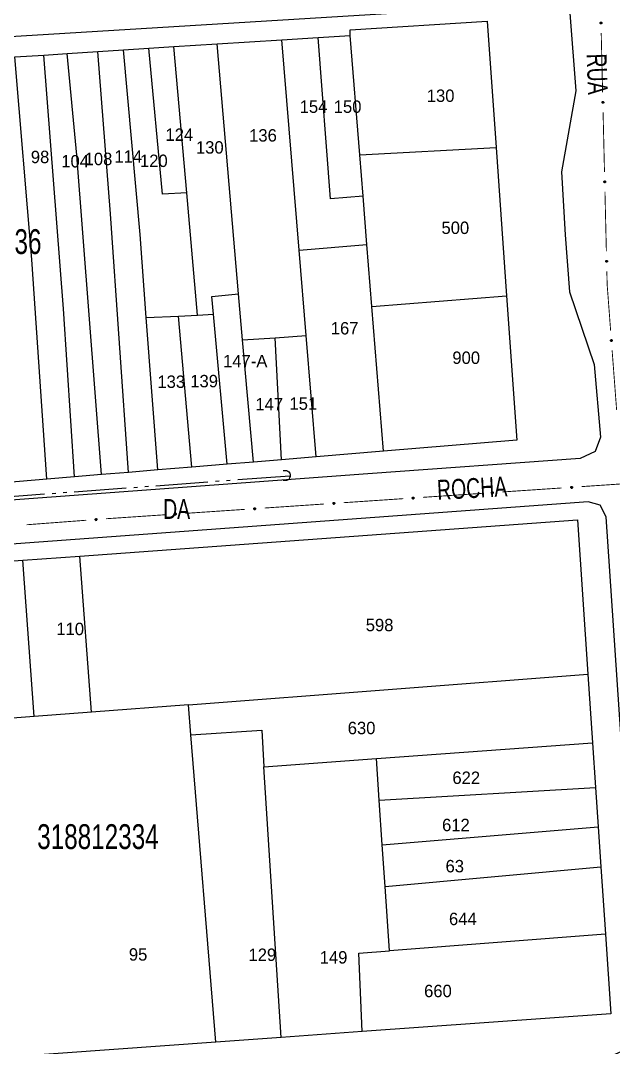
# Model space of a CAD drawing. Extents: x 201053 to 202535, y 4855063 to 4857394.
# Drawn here: x 201304.1 to 201423.5, y 4856239.9 to 4856446.8 of the extents above; entities that cross this region are included whole.
import ezdxf
from ezdxf.enums import TextEntityAlignment as Align

# ---------------------------------------------------------------- set-up
doc = ezdxf.new("R2010")
doc.units = 0
doc.header["$LTSCALE"] = 1.5
doc.header["$MEASUREMENT"] = 0
doc.linetypes.add('TRACO_05', pattern=[11, 7, -1, 0.5, -1, 0.5, -1])
for name, color, linetype in [('CD_MALHA_LOTES', 7, 'CONTINUOUS'), ('CD_TXT_QUADRA', 2, 'CONTINUOUS'), ('HD-VALAS-DRENOS', 170, 'CONTINUOUS'), ('RU-QUADRA', 210, 'CONTINUOUS'), ('SV-BUEIRO-VALA', 7, 'CONTINUOUS'), ('SV-EIXO-RUA-PAV', 20, 'CONTINUOUS'), ('SV-RUA-PAVIM', 7, 'CONTINUOUS'), ('SV-TXT-RUA-PAV', 7, 'CONTINUOUS'), ('Th_NmrPort', 7, 'CONTINUOUS')]:
    doc.layers.add(name, color=color, linetype=linetype)
doc.styles.add('ARIAL', font='ARIAL.SHX')

# ---------------------------------------------------------------- blocks, each defined once
blk = doc.blocks.new('COD120', base_point=(202246.23, 4857300.32))
at = {"layer": 'SV-BUEIRO-VALA'}
blk.add_lwpolyline([(202245.23, 4857298.92), (202245.23, 4857299.503333), (202245.23, 4857299.590833), (202245.313333, 4857299.824167), (202245.48, 4857300.086667), (202245.73, 4857300.2325), (202246.063333, 4857300.32), (202246.396667, 4857300.32), (202246.73, 4857300.2325), (202246.98, 4857300.086667), (202247.146667, 4857299.824167), (202247.23, 4857299.590833), (202247.23, 4857299.503333), (202247.23, 4857298.92)], dxfattribs=at)

msp = doc.modelspace()

# ---------------------------------------------------------------- linework, layer by layer
at = {"layer": 'CD_MALHA_LOTES', "linetype": 'Continuous', "flags": 128}
for points in [[(201370.44, 4856443.76), (201370.44, 4856444.9), (201398.04, 4856446.6), (201399.84, 4856421.19)], [(201343.69, 4856442.05), (201356.65, 4856442.88)], [(201356.65, 4856442.88), (201363.97, 4856443.34)], [(201360.17, 4856400.52), (201356.65, 4856442.88)], [(201363.97, 4856443.34), (201370.44, 4856443.76)], [(201373.04, 4856411.39), (201366.46, 4856410.86), (201363.97, 4856443.34)], [(201372.37, 4856419.72), (201370.44, 4856443.76)], [(201313.47, 4856440.12), (201319.6, 4856440.51)], [(201319.6, 4856440.51), (201324.8, 4856440.84)], [(201325.77, 4856355.75), (201322.21, 4856407.79), (201319.6, 4856440.51)], [(201324.8, 4856440.84), (201329.91, 4856441.17)], [(201329.39, 4856386.97), (201328.14, 4856403.69), (201324.8, 4856440.84)], [(201329.91, 4856441.17), (201334.94, 4856441.49)], [(201337.52, 4856412.06), (201332.68, 4856411.79), (201329.91, 4856441.17)], [(201334.94, 4856441.49), (201343.69, 4856442.05)], [(201337.52, 4856412.06), (201334.94, 4856441.49)], [(201347.95, 4856391.72), (201343.69, 4856442.05)], [(201302.89, 4856439.44), (201308.73, 4856439.81)], [(201309.34, 4856354.39), (201306.35, 4856398.62), (201302.89, 4856439.44)], [(201308.73, 4856439.81), (201313.47, 4856440.12)], [(201314.96, 4856354.85), (201312.71, 4856388.69), (201308.73, 4856439.81)], [(201320.35, 4856355.3), (201315.41, 4856419.66), (201313.47, 4856440.12)], [(201372.37, 4856419.72), (201399.84, 4856421.19)], [(201373.04, 4856411.39), (201372.37, 4856419.72)], [(201399.84, 4856421.19), (201401.96, 4856391.28)], [(201339.69, 4856387.39), (201337.52, 4856412.06)], [(201373.82, 4856401.62), (201373.04, 4856411.39)], [(201360.17, 4856400.52), (201373.82, 4856401.62)], [(201374.82, 4856389.14), (201373.82, 4856401.62)], [(201361.6, 4856383.31), (201360.17, 4856400.52)], [(201342.93, 4856387.61), (201342.61, 4856391.19), (201347.95, 4856391.72)], [(201348.77, 4856382.42), (201347.95, 4856391.72)], [(201374.82, 4856389.14), (201401.96, 4856391.28)], [(201401.96, 4856391.28), (201404.01, 4856362.25), (201377.17, 4856360.02)], [(201377.17, 4856360.02), (201374.82, 4856389.14)], [(201329.39, 4856386.97), (201335.86, 4856387.24)], [(201331.7, 4856356.24), (201329.39, 4856386.97)], [(201335.86, 4856387.24), (201339.69, 4856387.39)], [(201338.53, 4856356.81), (201335.86, 4856387.24)], [(201339.69, 4856387.39), (201342.93, 4856387.61)], [(201345.64, 4856357.4), (201342.93, 4856387.61)], [(201348.77, 4856382.42), (201355.36, 4856382.88)], [(201350.96, 4856357.84), (201348.77, 4856382.42)], [(201355.36, 4856382.88), (201361.6, 4856383.31)], [(201356.61, 4856358.31), (201355.36, 4856382.88)], [(201363.63, 4856358.89), (201361.6, 4856383.31)], [(201377.17, 4856360.02), (201363.63, 4856358.89)], [(201350.96, 4856357.84), (201345.64, 4856357.4)], [(201356.61, 4856358.31), (201350.96, 4856357.84)], [(201363.63, 4856358.89), (201356.61, 4856358.31)], [(201325.77, 4856355.75), (201320.35, 4856355.3)], [(201331.7, 4856356.24), (201325.77, 4856355.75)], [(201338.53, 4856356.81), (201331.7, 4856356.24)], [(201345.64, 4856357.4), (201338.53, 4856356.81)], [(201309.34, 4856354.39), (201300.68, 4856353.67)], [(201314.96, 4856354.85), (201309.34, 4856354.39)], [(201320.35, 4856355.3), (201314.96, 4856354.85)], [(201316, 4856338.9), (201416.2, 4856346.23)], [(201416.2, 4856346.23), (201418.31, 4856315.12)], [(201293.5, 4856337.25), (201304.5, 4856338.06)], [(201304.5, 4856338.06), (201316, 4856338.9)], [(201306.8, 4856306.6), (201304.5, 4856338.06)], [(201318.36, 4856307.48), (201316, 4856338.9)], [(201337.88, 4856308.97), (201418.31, 4856315.12)], [(201418.31, 4856315.12), (201419.24, 4856301.29)], [(201337.88, 4856308.97), (201318.36, 4856307.48)], [(201338.37, 4856302.88), (201337.88, 4856308.97)], [(201306.8, 4856306.6), (201296.17, 4856305.79)], [(201318.36, 4856307.48), (201306.8, 4856306.6)], [(201338.37, 4856302.88), (201352.63, 4856303.85)], [(201352.63, 4856303.85), (201353.09, 4856296.47)], [(201343.36, 4856241.01), (201338.37, 4856302.88)], [(201375.72, 4856298.12), (201419.24, 4856301.29)], [(201419.24, 4856301.29), (201419.85, 4856292.32)], [(201353.09, 4856296.47), (201375.72, 4856298.12)], [(201376.29, 4856289.74), (201375.72, 4856298.12)], [(201356.52, 4856241.95), (201353.09, 4856296.47)], [(201376.29, 4856289.74), (201419.85, 4856292.32)], [(201419.85, 4856292.32), (201420.39, 4856284.35)], [(201376.91, 4856280.75), (201376.29, 4856289.74)], [(201376.91, 4856280.75), (201420.39, 4856284.35)], [(201420.39, 4856284.35), (201420.94, 4856276.3)], [(201377.49, 4856272.35), (201376.91, 4856280.75)], [(201377.49, 4856272.35), (201420.94, 4856276.3)], [(201420.94, 4856276.3), (201421.86, 4856262.72)], [(201378.38, 4856259.37), (201377.49, 4856272.35)], [(201421.86, 4856262.72), (201378.38, 4856259.37)], [(201421.86, 4856262.72), (201422.94, 4856246.7)], [(201372.21, 4856258.9), (201378.38, 4856259.37)], [(201372.84, 4856243.12), (201372.21, 4856258.9)], [(201422.94, 4856246.7), (201372.84, 4856243.12)], [(201356.52, 4856241.95), (201343.36, 4856241.01)], [(201372.84, 4856243.12), (201356.52, 4856241.95)], [(201343.36, 4856241.01), (201291.95, 4856237.34)]]:
    msp.add_lwpolyline(points, dxfattribs=at)
at = {"layer": 'HD-VALAS-DRENOS', "linetype": 'TRACO_05'}
msp.add_polyline3d([(201298.43, 4856350.62, 9.35), (201358.34, 4856355.09, 10.26)], dxfattribs=at)
at = {"layer": 'RU-QUADRA', "linetype": 'Continuous', "flags": 128}
for points in [[(201302.89, 4856439.44), (201308.73, 4856439.81), (201313.47, 4856440.12), (201319.6, 4856440.51), (201324.8, 4856440.84), (201329.91, 4856441.17), (201334.94, 4856441.49), (201343.69, 4856442.05), (201356.65, 4856442.88), (201363.97, 4856443.34), (201370.44, 4856443.76), (201370.44, 4856444.9), (201398.04, 4856446.6), (201399.84, 4856421.19), (201401.96, 4856391.28), (201404.01, 4856362.25), (201377.17, 4856360.02), (201363.63, 4856358.89), (201356.61, 4856358.31), (201350.96, 4856357.84), (201345.64, 4856357.4), (201338.53, 4856356.81), (201331.7, 4856356.24), (201325.77, 4856355.75), (201320.35, 4856355.3), (201314.96, 4856354.85), (201309.34, 4856354.39), (201300.68, 4856353.67)], [(201293.5, 4856337.25), (201304.5, 4856338.06), (201316, 4856338.9), (201416.2, 4856346.23), (201418.31, 4856315.12), (201419.24, 4856301.29), (201419.85, 4856292.32), (201420.39, 4856284.35), (201420.94, 4856276.3), (201421.86, 4856262.72), (201422.94, 4856246.7), (201372.84, 4856243.12), (201356.52, 4856241.95), (201343.36, 4856241.01), (201291.95, 4856237.34)]]:
    msp.add_lwpolyline(points, dxfattribs=at)
at = {"layer": 'SV-EIXO-RUA-PAV'}
for points in [[(201421.062877, 4856446.406924), (201421.098742, 4856446.373672), (201421.122766, 4856446.337759), (201421.134183, 4856446.302038), (201421.13604, 4856446.267842), (201421.134001, 4856446.232645), (201421.124115, 4856446.197611), (201421.10453, 4856446.161159), (201421.071425, 4856446.124948), (201421.033018, 4856446.102755), (201420.998597, 4856446.089689), (201420.963051, 4856446.085699), (201420.928892, 4856446.088253), (201420.892841, 4856446.099725), (201420.856094, 4856446.119934), (201420.820487, 4856446.154103), (201420.797176, 4856446.189472), (201420.787041, 4856446.224313), (201420.783255, 4856446.260073), (201420.785769, 4856446.295983), (201420.795671, 4856446.330316), (201420.816084, 4856446.367278), (201420.850275, 4856446.401975), (201420.885286, 4856446.425628), (201420.919975, 4856446.43625), (201420.955266, 4856446.439183), (201420.990594, 4856446.437567), (201421.026224, 4856446.429095), (201421.062877, 4856446.406924)], [(201421.440529, 4856430.411382), (201421.476394, 4856430.378129), (201421.500418, 4856430.342216), (201421.511835, 4856430.306496), (201421.513692, 4856430.2723), (201421.511652, 4856430.237102), (201421.501767, 4856430.202069), (201421.482181, 4856430.165617), (201421.449077, 4856430.129405), (201421.41067, 4856430.107212), (201421.376249, 4856430.094146), (201421.340703, 4856430.090156), (201421.306543, 4856430.092711), (201421.270493, 4856430.104183), (201421.233745, 4856430.124391), (201421.198139, 4856430.15856), (201421.174828, 4856430.19393), (201421.164692, 4856430.22877), (201421.160907, 4856430.264531), (201421.16342, 4856430.30044), (201421.173323, 4856430.334774), (201421.193736, 4856430.371736), (201421.227927, 4856430.406432), (201421.262938, 4856430.430085), (201421.297627, 4856430.440707), (201421.332918, 4856430.443641), (201421.368246, 4856430.442024), (201421.403876, 4856430.433553), (201421.440529, 4856430.411382)], [(201421.818181, 4856414.415839), (201421.854046, 4856414.382587), (201421.87807, 4856414.346674), (201421.889486, 4856414.310953), (201421.891344, 4856414.276758), (201421.889304, 4856414.24156), (201421.879418, 4856414.206526), (201421.859833, 4856414.170074), (201421.826729, 4856414.133863), (201421.788322, 4856414.11167), (201421.753901, 4856414.098604), (201421.718355, 4856414.094614), (201421.684195, 4856414.097168), (201421.648144, 4856414.10864), (201421.611397, 4856414.128849), (201421.575791, 4856414.163018), (201421.552479, 4856414.198387), (201421.542344, 4856414.233228), (201421.538559, 4856414.268988), (201421.541072, 4856414.304898), (201421.550975, 4856414.339231), (201421.571388, 4856414.376193), (201421.605578, 4856414.41089), (201421.64059, 4856414.434543), (201421.675279, 4856414.445165), (201421.710569, 4856414.448098), (201421.745897, 4856414.446482), (201421.781527, 4856414.43801), (201421.818181, 4856414.415839)], [(201422.195833, 4856398.420297), (201422.231698, 4856398.387044), (201422.255722, 4856398.351131), (201422.267138, 4856398.315411), (201422.268996, 4856398.281215), (201422.266956, 4856398.246017), (201422.25707, 4856398.210984), (201422.237485, 4856398.174532), (201422.204381, 4856398.13832), (201422.165974, 4856398.116127), (201422.131553, 4856398.103061), (201422.096007, 4856398.099071), (201422.061847, 4856398.101626), (201422.025796, 4856398.113098), (201421.989049, 4856398.133306), (201421.953443, 4856398.167475), (201421.930131, 4856398.202845), (201421.919996, 4856398.237685), (201421.916211, 4856398.273446), (201421.918724, 4856398.309355), (201421.928626, 4856398.343689), (201421.94904, 4856398.380651), (201421.98323, 4856398.415347), (201422.018242, 4856398.439), (201422.052931, 4856398.449622), (201422.088221, 4856398.452556), (201422.123549, 4856398.450939), (201422.159179, 4856398.442468), (201422.195833, 4856398.420297)], [(201423.149872, 4856382.458996), (201423.187408, 4856382.427642), (201423.213258, 4856382.39302), (201423.226506, 4856382.357937), (201423.230129, 4856382.323883), (201423.229913, 4856382.288627), (201423.221852, 4856382.25313), (201423.204178, 4856382.215713), (201423.17299, 4856382.177838), (201423.135783, 4856382.153689), (201423.102083, 4856382.13886), (201423.066791, 4856382.133037), (201423.032545, 4856382.133822), (201422.995949, 4856382.143414), (201422.958206, 4856382.161695), (201422.92088, 4856382.193977), (201422.895771, 4856382.228094), (201422.883848, 4856382.262364), (201422.878218, 4856382.297881), (201422.878871, 4856382.333872), (201422.886985, 4856382.368671), (201422.905459, 4856382.40664), (201422.93781, 4856382.443058), (201422.971551, 4856382.46849), (201423.005644, 4856382.480891), (201423.040736, 4856382.485646), (201423.0761, 4856382.485859), (201423.112121, 4856382.479241), (201423.149872, 4856382.458996)], [(201398.942131, 4856351.774194), (201398.973779, 4856351.811482), (201399.008604, 4856351.837058), (201399.04379, 4856351.850029), (201399.077871, 4856351.853384), (201399.113125, 4856351.85289), (201399.148558, 4856351.844549), (201399.185834, 4856351.826581), (201399.223462, 4856351.795096), (201399.247317, 4856351.757699), (201399.26188, 4856351.723884), (201399.267424, 4856351.688547), (201399.26637, 4856351.654308), (201399.256489, 4856351.617789), (201399.237912, 4856351.580191), (201399.205337, 4856351.543121), (201399.171023, 4856351.518281), (201399.13666, 4856351.506628), (201399.1011, 4856351.501279), (201399.065115, 4856351.502215), (201399.030381, 4856351.510603), (201398.992559, 4856351.529376), (201398.956397, 4856351.562013), (201398.931232, 4856351.595953), (201398.919099, 4856351.630143), (201398.914621, 4856351.665271), (201398.914687, 4856351.700636), (201398.921588, 4856351.736603), (201398.942131, 4856351.774194)], [(201414.905735, 4856352.852774), (201414.937384, 4856352.890063), (201414.972209, 4856352.915638), (201415.007394, 4856352.92861), (201415.041476, 4856352.931965), (201415.076729, 4856352.93147), (201415.112162, 4856352.92313), (201415.149438, 4856352.905162), (201415.187066, 4856352.873677), (201415.210921, 4856352.83628), (201415.225484, 4856352.802464), (201415.231029, 4856352.767128), (201415.229975, 4856352.732889), (201415.220094, 4856352.69637), (201415.201516, 4856352.658772), (201415.168941, 4856352.621702), (201415.134627, 4856352.596862), (201415.100265, 4856352.585209), (201415.064704, 4856352.57986), (201415.028719, 4856352.580796), (201414.993985, 4856352.589184), (201414.956164, 4856352.607957), (201414.920001, 4856352.640593), (201414.894836, 4856352.674534), (201414.882704, 4856352.708724), (201414.878225, 4856352.743852), (201414.878292, 4856352.779217), (201414.885193, 4856352.815184), (201414.905735, 4856352.852774)], [(201367.014922, 4856349.617032), (201367.046571, 4856349.654321), (201367.081396, 4856349.679896), (201367.116581, 4856349.692868), (201367.150663, 4856349.696223), (201367.185916, 4856349.695728), (201367.221349, 4856349.687388), (201367.258625, 4856349.66942), (201367.296253, 4856349.637935), (201367.320108, 4856349.600538), (201367.334671, 4856349.566723), (201367.340216, 4856349.531386), (201367.339161, 4856349.497147), (201367.329281, 4856349.460628), (201367.310703, 4856349.42303), (201367.278128, 4856349.38596), (201367.243814, 4856349.36112), (201367.209452, 4856349.349467), (201367.173891, 4856349.344118), (201367.137906, 4856349.345054), (201367.103172, 4856349.353442), (201367.06535, 4856349.372215), (201367.029188, 4856349.404851), (201367.004023, 4856349.438792), (201366.991891, 4856349.472982), (201366.987412, 4856349.50811), (201366.987478, 4856349.543475), (201366.99438, 4856349.579442), (201367.014922, 4856349.617032)], [(201382.978527, 4856350.695613), (201383.010175, 4856350.732901), (201383.045, 4856350.758477), (201383.080186, 4856350.771448), (201383.114267, 4856350.774804), (201383.149521, 4856350.774309), (201383.184953, 4856350.765969), (201383.222229, 4856350.748), (201383.259858, 4856350.716515), (201383.283713, 4856350.679118), (201383.298275, 4856350.645303), (201383.30382, 4856350.609967), (201383.302766, 4856350.575728), (201383.292885, 4856350.539209), (201383.274307, 4856350.501611), (201383.241732, 4856350.46454), (201383.207419, 4856350.439701), (201383.173056, 4856350.428048), (201383.137496, 4856350.422699), (201383.101511, 4856350.423635), (201383.066776, 4856350.432022), (201383.028955, 4856350.450796), (201382.992792, 4856350.483432), (201382.967627, 4856350.517373), (201382.955495, 4856350.551563), (201382.951017, 4856350.586691), (201382.951083, 4856350.622056), (201382.957984, 4856350.658023), (201382.978527, 4856350.695613)], [(201335.087714, 4856347.459871), (201335.119362, 4856347.497159), (201335.154187, 4856347.522735), (201335.189373, 4856347.535707), (201335.223454, 4856347.539062), (201335.258708, 4856347.538567), (201335.29414, 4856347.530227), (201335.331416, 4856347.512259), (201335.369044, 4856347.480774), (201335.3929, 4856347.443377), (201335.407462, 4856347.409561), (201335.413007, 4856347.374225), (201335.411953, 4856347.339986), (201335.402072, 4856347.303467), (201335.383494, 4856347.265869), (201335.350919, 4856347.228799), (201335.316606, 4856347.203959), (201335.282243, 4856347.192306), (201335.246683, 4856347.186957), (201335.210698, 4856347.187893), (201335.175963, 4856347.196281), (201335.138142, 4856347.215054), (201335.101979, 4856347.24769), (201335.076814, 4856347.281631), (201335.064682, 4856347.315821), (201335.060204, 4856347.350949), (201335.06027, 4856347.386314), (201335.067171, 4856347.422281), (201335.087714, 4856347.459871)], [(201351.051318, 4856348.538452), (201351.082966, 4856348.57574), (201351.117791, 4856348.601316), (201351.152977, 4856348.614287), (201351.187058, 4856348.617642), (201351.222312, 4856348.617148), (201351.257745, 4856348.608807), (201351.295021, 4856348.590839), (201351.332649, 4856348.559354), (201351.356504, 4856348.521957), (201351.371067, 4856348.488142), (201351.376611, 4856348.452805), (201351.375557, 4856348.418566), (201351.365676, 4856348.382047), (201351.347099, 4856348.344449), (201351.314524, 4856348.307379), (201351.28021, 4856348.28254), (201351.245847, 4856348.270887), (201351.210287, 4856348.265537), (201351.174302, 4856348.266474), (201351.139568, 4856348.274861), (201351.101746, 4856348.293634), (201351.065584, 4856348.326271), (201351.040419, 4856348.360212), (201351.028286, 4856348.394401), (201351.023808, 4856348.42953), (201351.023874, 4856348.464894), (201351.030775, 4856348.500861), (201351.051318, 4856348.538452)], [(201319.124495, 4856346.363415), (201319.15584, 4856346.400958), (201319.190457, 4856346.426816), (201319.225536, 4856346.440072), (201319.259589, 4856346.443703), (201319.294846, 4856346.443494), (201319.330345, 4856346.435441), (201319.367766, 4856346.417776), (201319.405648, 4856346.386597), (201319.429805, 4856346.349394), (201319.444641, 4856346.315698), (201319.450472, 4856346.280408), (201319.449695, 4856346.246161), (201319.440111, 4856346.209563), (201319.421839, 4856346.171816), (201319.389565, 4856346.134483), (201319.355454, 4856346.109366), (201319.321187, 4856346.097435), (201319.285671, 4856346.091798), (201319.24968, 4856346.092442), (201319.214878, 4856346.100548), (201319.176906, 4856346.119014), (201319.14048, 4856346.151356), (201319.115041, 4856346.185092), (201319.102632, 4856346.219183), (201319.097869, 4856346.254273), (201319.097649, 4856346.289637), (201319.104258, 4856346.325659), (201319.124495, 4856346.363415)]]:
    msp.add_lwpolyline(points, close=True, dxfattribs=at)
for points in [[(201420.785769, 4856446.295983), (201420.797176, 4856446.189472)], [(201420.791458, 4856446.308826), (201420.808191, 4856446.17819)], [(201420.795671, 4856446.330316), (201420.820487, 4856446.154103)], [(201420.808386, 4856446.343348), (201420.837643, 4856446.144763)], [(201420.816084, 4856446.367278), (201420.856094, 4856446.119934)], [(201420.834799, 4856446.380824), (201420.873884, 4856446.112861)], [(201420.850275, 4856446.401975), (201420.892841, 4856446.099725)], [(201420.86683, 4856446.411608), (201420.909706, 4856446.098693)], [(201420.885286, 4856446.425628), (201420.928892, 4856446.088253)], [(201420.901944, 4856446.427451), (201420.945399, 4856446.089981)], [(201420.919975, 4856446.43625), (201420.963051, 4856446.085699)], [(201420.93725, 4856446.435109), (201420.97817, 4856446.08939)], [(201420.955266, 4856446.439183), (201420.998597, 4856446.089689)], [(201420.974114, 4856446.434615), (201421.017473, 4856446.101237)], [(201420.990594, 4856446.437567), (201421.033018, 4856446.102755)], [(201421.008379, 4856446.428599), (201421.052554, 4856446.118444)], [(201421.026224, 4856446.429095), (201421.071425, 4856446.124948)], [(201421.042772, 4856446.417127), (201421.086014, 4856446.146532)], [(201421.062877, 4856446.406924), (201421.10453, 4856446.161159)], [(201421.081677, 4856446.388018), (201421.113727, 4856446.186769)], [(201421.098742, 4856446.373672), (201421.124115, 4856446.197611)], [(201421.112526, 4856446.353258), (201421.127862, 4856446.223955)], [(201421.122766, 4856446.337759), (201421.134001, 4856446.232645)], [(201421.16342, 4856430.30044), (201421.174828, 4856430.19393)], [(201421.169109, 4856430.313283), (201421.185843, 4856430.182648)], [(201421.173323, 4856430.334774), (201421.198139, 4856430.15856)], [(201421.186038, 4856430.347805), (201421.215295, 4856430.14922)], [(201421.193736, 4856430.371736), (201421.233745, 4856430.124391)], [(201421.212451, 4856430.385281), (201421.251536, 4856430.117318)], [(201421.227927, 4856430.406432), (201421.270493, 4856430.104183)], [(201421.244482, 4856430.416066), (201421.287358, 4856430.10315)], [(201421.262938, 4856430.430085), (201421.306543, 4856430.092711)], [(201421.279596, 4856430.431908), (201421.323051, 4856430.094439)], [(201421.297627, 4856430.440707), (201421.340703, 4856430.090156)], [(201421.314902, 4856430.439567), (201421.355822, 4856430.093847)], [(201421.332918, 4856430.443641), (201421.376249, 4856430.094146)], [(201421.351766, 4856430.439072), (201421.395125, 4856430.105695)], [(201421.368246, 4856430.442024), (201421.41067, 4856430.107212)], [(201421.386031, 4856430.433057), (201421.430206, 4856430.122902)], [(201421.403876, 4856430.433553), (201421.449077, 4856430.129405)], [(201421.420424, 4856430.421584), (201421.463665, 4856430.15099)], [(201421.440529, 4856430.411382), (201421.482181, 4856430.165617)], [(201421.459329, 4856430.392475), (201421.491378, 4856430.191226)], [(201421.476394, 4856430.378129), (201421.501767, 4856430.202069)], [(201421.490177, 4856430.357716), (201421.505514, 4856430.228412)], [(201421.500418, 4856430.342216), (201421.511652, 4856430.237102)], [(201421.541072, 4856414.304898), (201421.552479, 4856414.198387)], [(201421.546761, 4856414.317741), (201421.563495, 4856414.187105)], [(201421.550975, 4856414.339231), (201421.575791, 4856414.163018)], [(201421.56369, 4856414.352263), (201421.592947, 4856414.153678)], [(201421.571388, 4856414.376193), (201421.611397, 4856414.128849)], [(201421.590103, 4856414.389739), (201421.629187, 4856414.121776)], [(201421.605578, 4856414.41089), (201421.648144, 4856414.10864)], [(201421.622134, 4856414.420523), (201421.665009, 4856414.107608)], [(201421.64059, 4856414.434543), (201421.684195, 4856414.097168)], [(201421.657247, 4856414.436366), (201421.700702, 4856414.098896)], [(201421.675279, 4856414.445165), (201421.718355, 4856414.094614)], [(201421.692554, 4856414.444024), (201421.733474, 4856414.098305)], [(201421.710569, 4856414.448098), (201421.753901, 4856414.098604)], [(201421.729418, 4856414.44353), (201421.772777, 4856414.110152)], [(201421.745897, 4856414.446482), (201421.788322, 4856414.11167)], [(201421.763683, 4856414.437514), (201421.807858, 4856414.127359)], [(201421.781527, 4856414.43801), (201421.826729, 4856414.133863)], [(201421.798076, 4856414.426042), (201421.841317, 4856414.155447)], [(201421.818181, 4856414.415839), (201421.859833, 4856414.170074)], [(201421.836981, 4856414.396933), (201421.86903, 4856414.195684)], [(201421.854046, 4856414.382587), (201421.879418, 4856414.206526)], [(201421.867829, 4856414.362173), (201421.883166, 4856414.23287)], [(201421.87807, 4856414.346674), (201421.889304, 4856414.24156)], [(201421.918724, 4856398.309355), (201421.930131, 4856398.202845)], [(201421.924413, 4856398.322198), (201421.941146, 4856398.191563)], [(201421.928626, 4856398.343689), (201421.953443, 4856398.167475)], [(201421.941342, 4856398.35672), (201421.970599, 4856398.158135)], [(201421.94904, 4856398.380651), (201421.989049, 4856398.133306)], [(201421.967755, 4856398.394196), (201422.006839, 4856398.126233)], [(201421.98323, 4856398.415347), (201422.025796, 4856398.113098)], [(201421.999786, 4856398.424981), (201422.042661, 4856398.112065)], [(201422.018242, 4856398.439), (201422.061847, 4856398.101626)], [(201422.034899, 4856398.440824), (201422.078354, 4856398.103354)], [(201422.052931, 4856398.449622), (201422.096007, 4856398.099071)], [(201422.070206, 4856398.448482), (201422.111126, 4856398.102762)], [(201422.088221, 4856398.452556), (201422.131553, 4856398.103061)], [(201422.10707, 4856398.447987), (201422.150428, 4856398.11461)], [(201422.123549, 4856398.450939), (201422.165974, 4856398.116127)], [(201422.141335, 4856398.441972), (201422.18551, 4856398.131817)], [(201422.159179, 4856398.442468), (201422.204381, 4856398.13832)], [(201422.175728, 4856398.430499), (201422.218969, 4856398.159905)], [(201422.195833, 4856398.420297), (201422.237485, 4856398.174532)], [(201422.214632, 4856398.40139), (201422.246682, 4856398.200141)], [(201422.231698, 4856398.387044), (201422.25707, 4856398.210984)], [(201422.245481, 4856398.366631), (201422.260818, 4856398.237327)], [(201422.255722, 4856398.351131), (201422.266956, 4856398.246017)], [(201422.899009, 4856382.382343), (201422.938496, 4856382.185537)], [(201422.905459, 4856382.40664), (201422.958206, 4856382.161695)], [(201422.923449, 4856382.421135), (201422.976338, 4856382.155552)], [(201422.93781, 4856382.443058), (201422.995949, 4856382.143414)], [(201422.953845, 4856382.453535), (201423.012845, 4856382.143255)], [(201422.971551, 4856382.46849), (201423.032545, 4856382.133822)], [(201422.988092, 4856382.471172), (201423.048941, 4856382.136401)], [(201423.005644, 4856382.480891), (201423.066791, 4856382.133037)], [(201423.022955, 4856382.480646), (201423.081699, 4856382.137506)], [(201423.040736, 4856382.485646), (201423.102083, 4856382.13886)], [(201423.059796, 4856382.482058), (201423.120337, 4856382.151369)], [(201423.0761, 4856382.485859), (201423.135783, 4856382.153689)], [(201423.094326, 4856382.477823), (201423.154481, 4856382.170368)], [(201423.112121, 4856382.479241), (201423.17299, 4856382.177838)], [(201423.129266, 4856382.468145), (201423.186443, 4856382.200148)], [(201423.149872, 4856382.458996), (201423.204178, 4856382.215713)], [(201423.169624, 4856382.441086), (201423.212038, 4856382.241764)], [(201423.187408, 4856382.427642), (201423.221852, 4856382.25313)], [(201423.202229, 4856382.407969), (201423.224232, 4856382.279632)], [(201423.213258, 4856382.39302), (201423.229913, 4856382.288627)], [(201422.878871, 4856382.333872), (201422.895771, 4856382.228094)], [(201422.883888, 4856382.346992), (201422.907355, 4856382.217396)], [(201422.886985, 4856382.368671), (201422.92088, 4856382.193977)], [(201398.914621, 4856351.665271), (201399.26188, 4856351.723884)], [(201398.914687, 4856351.700636), (201399.247317, 4856351.757699)], [(201398.918359, 4856351.684302), (201399.249515, 4856351.742235)], [(201398.919099, 4856351.630143), (201399.267424, 4856351.688547)], [(201398.919481, 4856351.647452), (201399.263074, 4856351.70349)], [(201398.921588, 4856351.736603), (201399.223462, 4856351.795096)], [(201398.922867, 4856351.718798), (201399.230786, 4856351.776528)], [(201398.92868, 4856351.612515), (201399.26392, 4856351.670724)], [(201398.931232, 4856351.595953), (201399.26637, 4856351.654308)], [(201398.93282, 4856351.753661), (201399.201258, 4856351.808724)], [(201398.942131, 4856351.774194), (201399.185834, 4856351.826581)], [(201398.946047, 4856351.57813), (201399.256782, 4856351.634683)], [(201398.956397, 4856351.562013), (201399.256489, 4856351.617789)], [(201398.960195, 4856351.793804), (201399.159846, 4856351.834646)], [(201398.973779, 4856351.811482), (201399.148558, 4856351.844549)], [(201398.978206, 4856351.54748), (201399.244198, 4856351.598274)], [(201398.992559, 4856351.529376), (201399.237912, 4856351.580191)], [(201398.993569, 4856351.826147), (201399.122075, 4856351.847138)], [(201399.008604, 4856351.837058), (201399.113125, 4856351.85289)], [(201399.016804, 4856351.522735), (201399.213915, 4856351.56067)], [(201399.030381, 4856351.510603), (201399.205337, 4856351.543121)], [(201399.052035, 4856351.507336), (201399.181811, 4856351.529781)], [(201399.065115, 4856351.502215), (201399.171023, 4856351.518281)], [(201414.878225, 4856352.743852), (201415.225484, 4856352.802464)], [(201414.878292, 4856352.779217), (201415.210921, 4856352.83628)], [(201414.881963, 4856352.762883), (201415.213119, 4856352.820816)], [(201414.882704, 4856352.708724), (201415.231029, 4856352.767128)], [(201414.883086, 4856352.726033), (201415.226678, 4856352.782071)], [(201414.885193, 4856352.815184), (201415.187066, 4856352.873677)], [(201414.886471, 4856352.797378), (201415.194391, 4856352.855109)], [(201414.892284, 4856352.691096), (201415.227524, 4856352.749305)], [(201414.894836, 4856352.674534), (201415.229975, 4856352.732889)], [(201414.896424, 4856352.832242), (201415.164863, 4856352.887305)], [(201414.905735, 4856352.852774), (201415.149438, 4856352.905162)], [(201414.909651, 4856352.656711), (201415.220386, 4856352.713264)], [(201414.920001, 4856352.640593), (201415.220094, 4856352.69637)], [(201414.9238, 4856352.872385), (201415.12345, 4856352.913227)], [(201414.937384, 4856352.890063), (201415.112162, 4856352.92313)], [(201414.94181, 4856352.62606), (201415.207802, 4856352.676855)], [(201414.956164, 4856352.607957), (201415.201516, 4856352.658772)], [(201414.957173, 4856352.904728), (201415.08568, 4856352.925719)], [(201414.972209, 4856352.915638), (201415.076729, 4856352.93147)], [(201414.980408, 4856352.601315), (201415.17752, 4856352.639251)], [(201414.993985, 4856352.589184), (201415.168941, 4856352.621702)], [(201415.015639, 4856352.585917), (201415.145416, 4856352.608361)], [(201415.028719, 4856352.580796), (201415.134627, 4856352.596862)], [(201366.987412, 4856349.50811), (201367.334671, 4856349.566723)], [(201366.987478, 4856349.543475), (201367.320108, 4856349.600538)], [(201366.99115, 4856349.527141), (201367.322306, 4856349.585074)], [(201366.991891, 4856349.472982), (201367.340216, 4856349.531386)], [(201366.992272, 4856349.490291), (201367.335865, 4856349.546329)], [(201366.99438, 4856349.579442), (201367.296253, 4856349.637935)], [(201366.995658, 4856349.561636), (201367.303578, 4856349.619367)], [(201367.001471, 4856349.455354), (201367.336711, 4856349.513563)], [(201367.004023, 4856349.438792), (201367.339161, 4856349.497147)], [(201367.005611, 4856349.5965), (201367.27405, 4856349.651563)], [(201367.014922, 4856349.617032), (201367.258625, 4856349.66942)], [(201367.018838, 4856349.420969), (201367.329573, 4856349.477522)], [(201367.029188, 4856349.404851), (201367.329281, 4856349.460628)], [(201367.032987, 4856349.636643), (201367.232637, 4856349.677485)], [(201367.046571, 4856349.654321), (201367.221349, 4856349.687388)], [(201367.050997, 4856349.390318), (201367.316989, 4856349.441113)], [(201367.06535, 4856349.372215), (201367.310703, 4856349.42303)], [(201367.06636, 4856349.668986), (201367.194867, 4856349.689977)], [(201367.081396, 4856349.679896), (201367.185916, 4856349.695728)], [(201367.089595, 4856349.365574), (201367.286707, 4856349.403509)], [(201367.103172, 4856349.353442), (201367.278128, 4856349.38596)], [(201367.124826, 4856349.350175), (201367.254603, 4856349.372619)], [(201367.137906, 4856349.345054), (201367.243814, 4856349.36112)], [(201382.951017, 4856350.586691), (201383.298275, 4856350.645303)], [(201382.951083, 4856350.622056), (201383.283713, 4856350.679118)], [(201382.954755, 4856350.605722), (201383.285911, 4856350.663655)], [(201382.955495, 4856350.551563), (201383.30382, 4856350.609967)], [(201382.955877, 4856350.568871), (201383.29947, 4856350.624909)], [(201382.957984, 4856350.658023), (201383.259858, 4856350.716515)], [(201382.959262, 4856350.640217), (201383.267182, 4856350.697948)], [(201382.965076, 4856350.533934), (201383.300316, 4856350.592143)], [(201382.967627, 4856350.517373), (201383.302766, 4856350.575728)], [(201382.969215, 4856350.67508), (201383.237654, 4856350.730143)], [(201382.978527, 4856350.695613), (201383.222229, 4856350.748)], [(201382.982443, 4856350.499549), (201383.293177, 4856350.556103)], [(201382.992792, 4856350.483432), (201383.292885, 4856350.539209)], [(201382.996591, 4856350.715224), (201383.196241, 4856350.756066)], [(201383.010175, 4856350.732901), (201383.184953, 4856350.765969)], [(201383.014602, 4856350.468899), (201383.280593, 4856350.519694)], [(201383.028955, 4856350.450796), (201383.274307, 4856350.501611)], [(201383.029964, 4856350.747566), (201383.158471, 4856350.768558)], [(201383.045, 4856350.758477), (201383.149521, 4856350.774309)], [(201383.0532, 4856350.444154), (201383.250311, 4856350.482089)], [(201383.066776, 4856350.432022), (201383.241732, 4856350.46454)], [(201383.088431, 4856350.428755), (201383.218207, 4856350.4512)], [(201383.101511, 4856350.423635), (201383.207419, 4856350.439701)], [(201335.060204, 4856347.350949), (201335.407462, 4856347.409561)], [(201335.06027, 4856347.386314), (201335.3929, 4856347.443377)], [(201335.063942, 4856347.36998), (201335.395098, 4856347.427913)], [(201335.064682, 4856347.315821), (201335.413007, 4856347.374225)], [(201335.065064, 4856347.333129), (201335.408656, 4856347.389168)], [(201335.067171, 4856347.422281), (201335.369044, 4856347.480774)], [(201335.068449, 4856347.404475), (201335.376369, 4856347.462206)], [(201335.074262, 4856347.298193), (201335.409503, 4856347.356401)], [(201335.076814, 4856347.281631), (201335.411953, 4856347.339986)], [(201335.078402, 4856347.439338), (201335.346841, 4856347.494402)], [(201335.087714, 4856347.459871), (201335.331416, 4856347.512259)], [(201335.09163, 4856347.263807), (201335.402364, 4856347.320361)], [(201335.101979, 4856347.24769), (201335.402072, 4856347.303467)], [(201335.105778, 4856347.479482), (201335.305428, 4856347.520324)], [(201335.119362, 4856347.497159), (201335.29414, 4856347.530227)], [(201335.123789, 4856347.233157), (201335.38978, 4856347.283952)], [(201335.138142, 4856347.215054), (201335.383494, 4856347.265869)], [(201335.139151, 4856347.511825), (201335.267658, 4856347.532816)], [(201335.154187, 4856347.522735), (201335.258708, 4856347.538567)], [(201335.162386, 4856347.208412), (201335.359498, 4856347.246347)], [(201335.175963, 4856347.196281), (201335.350919, 4856347.228799)], [(201335.197618, 4856347.193013), (201335.327394, 4856347.215458)], [(201351.023808, 4856348.42953), (201351.371067, 4856348.488142)], [(201351.023874, 4856348.464894), (201351.356504, 4856348.521957)], [(201351.027546, 4856348.44856), (201351.358702, 4856348.506493)], [(201351.028286, 4856348.394401), (201351.376611, 4856348.452805)], [(201351.028668, 4856348.41171), (201351.372261, 4856348.467748)], [(201351.030775, 4856348.500861), (201351.332649, 4856348.559354)], [(201351.032053, 4856348.483056), (201351.339973, 4856348.540786)], [(201351.037867, 4856348.376773), (201351.373107, 4856348.434982)], [(201351.040419, 4856348.360212), (201351.375557, 4856348.418566)], [(201351.042007, 4856348.517919), (201351.310445, 4856348.572982)], [(201351.051318, 4856348.538452), (201351.295021, 4856348.590839)], [(201351.055234, 4856348.342388), (201351.365969, 4856348.398941)], [(201351.065584, 4856348.326271), (201351.365676, 4856348.382047)], [(201351.069382, 4856348.558062), (201351.269033, 4856348.598904)], [(201351.082966, 4856348.57574), (201351.257745, 4856348.608807)], [(201351.087393, 4856348.311738), (201351.353385, 4856348.362533)], [(201351.101746, 4856348.293634), (201351.347099, 4856348.344449)], [(201351.102756, 4856348.590405), (201351.231262, 4856348.611397)], [(201351.117791, 4856348.601316), (201351.222312, 4856348.617148)], [(201351.125991, 4856348.286993), (201351.323102, 4856348.324928)], [(201351.139568, 4856348.274861), (201351.314524, 4856348.307379)], [(201351.161222, 4856348.271594), (201351.290998, 4856348.294039)], [(201351.174302, 4856348.266474), (201351.28021, 4856348.28254)], [(201319.097649, 4856346.289637), (201319.429805, 4856346.349394)], [(201319.097869, 4856346.254273), (201319.444641, 4856346.315698)], [(201319.101453, 4856346.273334), (201319.432128, 4856346.333949)], [(201319.102632, 4856346.219183), (201319.450472, 4856346.280408)], [(201319.102873, 4856346.236494), (201319.446001, 4856346.295315)], [(201319.104258, 4856346.325659), (201319.405648, 4856346.386597)], [(201319.10568, 4856346.307865), (201319.413122, 4856346.368089)], [(201319.112355, 4856346.201632), (201319.447112, 4856346.262557)], [(201319.115041, 4856346.185092), (201319.449695, 4856346.246161)], [(201319.115351, 4856346.342807), (201319.383334, 4856346.400044)], [(201319.124495, 4856346.363415), (201319.367766, 4856346.417776)], [(201319.13, 4856346.167389), (201319.440266, 4856346.226459)], [(201319.14048, 4856346.151356), (201319.440111, 4856346.209563)], [(201319.1424, 4856346.383171), (201319.341713, 4856346.42563)], [(201319.15584, 4856346.400958), (201319.330345, 4856346.435441)], [(201319.162407, 4856346.137001), (201319.427978, 4856346.18995)], [(201319.17551, 4856346.415783), (201319.303843, 4856346.437816)], [(201319.176906, 4856346.119014), (201319.421839, 4856346.171816)], [(201319.190457, 4856346.426816), (201319.294846, 4856346.443494)], [(201319.201204, 4856346.112569), (201319.398001, 4856346.152101)], [(201319.214878, 4856346.100548), (201319.389565, 4856346.134483)], [(201319.236559, 4856346.097457), (201319.366149, 4856346.120952)], [(201319.24968, 4856346.092442), (201319.355454, 4856346.109366)], [(201335.210698, 4856347.187893), (201335.316606, 4856347.203959)]]:
    msp.add_lwpolyline(points, dxfattribs=at)
at = {"layer": 'SV-EIXO-RUA-PAV', "const_width": 0.18}
for points in [[(201421.003425, 4856444.261243), (201421.286664, 4856432.264586)], [(201421.381077, 4856428.2657), (201421.664316, 4856416.269043)], [(201421.758729, 4856412.270158), (201422.041968, 4856400.273501)], [(201422.136381, 4856396.274615), (201422.183587, 4856394.275173)], [(201422.183587, 4856394.275173), (201422.2, 4856393.58)], [(201422.2, 4856393.58), (201422.900375, 4856384.301763)], [(201423.201462, 4856380.313111), (201424.104722, 4856368.347154)], [(201417.05196, 4856352.887452), (201425.033762, 4856353.426743)], [(201385.124752, 4856350.730291), (201397.097455, 4856351.539227)], [(201401.088356, 4856351.808872), (201413.061059, 4856352.617807)], [(201353.197543, 4856348.57313), (201365.170246, 4856349.382065)], [(201369.161147, 4856349.651711), (201381.13385, 4856350.460646)], [(201321.33, 4856346.42), (201333.243037, 4856347.224904)], [(201337.233938, 4856347.494549), (201349.206642, 4856348.303485)], [(201305.31603, 4856345.20756), (201317.281784, 4856346.113505)], [(201321.270369, 4856346.415487), (201321.33, 4856346.42)]]:
    msp.add_lwpolyline(points, dxfattribs=at)
at = {"layer": 'SV-RUA-PAVIM', "linetype": 'Continuous'}
for points in [[(201374, 4856355.46, 10.45), (201215.56, 4856343.77, 8.46), (201212.32, 4856345.26, 8.46), (201210.45, 4856348.83, 7.76), (201208.18, 4856434.44, 9.19), (201209.16, 4856436.67, 9.19), (201211.36, 4856438.92, 9.19), (201235.92, 4856441.01, 9.6), (201236.06, 4856439.5, 9.6), (201396.43, 4856449.32, 12.47), (201396.42, 4856450.56, 12.47), (201409.51, 4856451.16, 12.44), (201414.7, 4856448.23, 12.31), (201415.87, 4856432.58, 12), (201412.98, 4856416.29, 12), (201413.76, 4856403.62, 12), (201414.6, 4856392.09, 11.8), (201419.56, 4856377.5, 11.17), (201420.88, 4856362.84, 11.02), (201419.8, 4856359.98, 10.93), (201416.75, 4856358.58, 10.86)], [(201303.16, 4856341.37, 9.43), (201216.87, 4856335.42, 7.91), (201213.67, 4856333.92, 7.91), (201211.89, 4856331.12, 7.91), (201218.79, 4856230.64, 6.2), (201219.9, 4856227.01, 6.2), (201224.22, 4856225.01, 6.2), (201423.83, 4856238.59, 7.46), (201427.56, 4856240.27, 7.53), (201429, 4856243.32, 7.58), (201421.98, 4856346.78, 10.03), (201420.78, 4856349.13, 10.03), (201418.35, 4856349.8, 10.05)]]:
    msp.add_polyline3d(points, close=True, dxfattribs=at)

# ---------------------------------------------------------------- block references
at = {"layer": 'SV-BUEIRO-VALA', "rotation": 269}
msp.add_blockref('COD120', (201358.34, 4856355.09, 10.26), dxfattribs=at)

# ---------------------------------------------------------------- texts
at = {"layer": 'CD_TXT_QUADRA', "style": 'ARIAL', "width": 0.7}
for s, p in [('318812336', (201283.81, 4856399.73)), ('318812334', (201307.41, 4856279.9))]:
    msp.add_text(s, height=5, dxfattribs=at).set_placement(p)
at = {"layer": 'SV-TXT-RUA-PAV', "style": 'ARIAL', "width": 0.7}
for s, rotation, p in [('RUA', 272, (201418.06, 4856440.03)), ('ROCHA', 3, (201388.05, 4856350.22))]:
    msp.add_text(s, height=4, rotation=rotation, dxfattribs=at).set_placement(p)
msp.add_text('DA', height=4, dxfattribs=at).set_placement((201332.78, 4856346.39))
at = {"layer": 'Th_NmrPort', "color": 1}
for s, p in [('130', (201385.874146, 4856431.613061)), ('154', (201360.277045, 4856429.402953)), ('150', (201367.137045, 4856429.402953)), ('124', (201333.257045, 4856423.772953)), ('136', (201350.097748, 4856423.629214)), ('130', (201339.387045, 4856421.202953)), ('98', (201306.133061, 4856419.275854)), ('104', (201312.263061, 4856418.415854)), ('108', (201316.967045, 4856418.872953)), ('114', (201322.967045, 4856419.362953)), ('120', (201328.117045, 4856418.502953)), ('500', (201388.838064, 4856405.011911)), ('167', (201366.542248, 4856384.781441)), ('147-A', (201344.855971, 4856378.17484)), ('900', (201391.026522, 4856378.840485)), ('133', (201331.625971, 4856374.01484)), ('139', (201338.245971, 4856374.13484)), ('147', (201351.355971, 4856369.47484)), ('151', (201358.215971, 4856369.60484)), ('110', (201311.267748, 4856324.229214)), ('598', (201373.582563, 4856325.01344)), ('630', (201369.952563, 4856304.27344)), ('622', (201391.032563, 4856294.25344)), ('612', (201388.952563, 4856284.74344)), ('63', (201389.652563, 4856276.45344)), ('644', (201390.342563, 4856265.82344)), ('95', (201325.876956, 4856258.670116)), ('129', (201349.969515, 4856258.606522)), ('149', (201364.309515, 4856258.086522)), ('660', (201385.332563, 4856251.31344))]:
    msp.add_text(s, height=2.5, dxfattribs=at).set_placement(p, align=Align.MIDDLE_LEFT)

doc.saveas('drawing.dxf')
